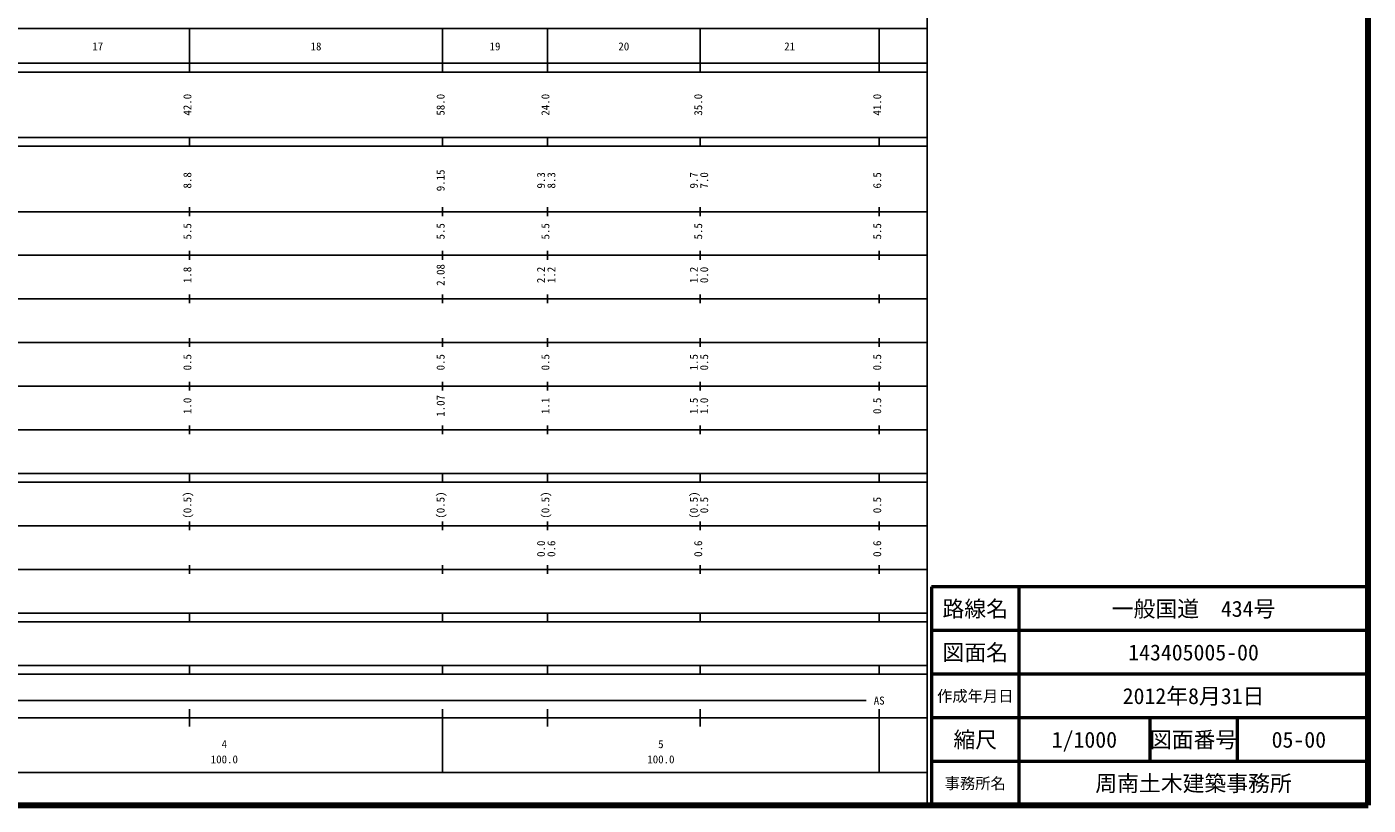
# Model space of a CAD drawing. Units: millimetres on the paper, enlarged 1000 times. Extents: x 40000 to 680000, y 20000 to 380000.
# Drawn here: x 372764 to 680000, y 20000 to 198357 of the extents above; entities that cross this region are included whole.
import ezdxf
from ezdxf.enums import TextEntityAlignment as Align

# ---------------------------------------------------------------- set-up
doc = ezdxf.new("R2010")
doc.units = ezdxf.units.MM
doc.header["$LTSCALE"] = 1000
for name, color, linetype, lineweight in [('M-TTL', 2, 'Continuous', 140), ('M-TTL-BAND', 7, 'Continuous', 25), ('M-TTL-FRAM', 2, 'Continuous', 50), ('M-TTL-LINE', 7, 'Continuous', 50)]:
    doc.layers.add(name, color=color, linetype=linetype, lineweight=lineweight)
doc.layers.add('M-TTL-TXT', color=7, linetype='Continuous')
doc.styles.add('ＭＳ ゴシック', font='')
doc.styles.get('ＭＳ ゴシック').set_extended_font_data('MS Gothic')

msp = doc.modelspace()

# ---------------------------------------------------------------- linework, layer by layer
at = {"layer": 'M-TTL'}
for p, q in [((680000, 20000), (680000, 380000)), ((40000, 20000), (680000, 20000))]:
    msp.add_line(p, q, dxfattribs=at)
at = {"layer": 'M-TTL-BAND'}
for p, q in [((579000, 20000), (579000, 370000)), ((68000, 198000), (579000, 198000)), ((410000, 188000), (410000, 198000)), ((468000, 188000), (468000, 198000)), ((492000, 188000), (492000, 198000)), ((527000, 188000), (527000, 198000)), ((568000, 188000), (568000, 198000)), ((40000, 190000), (579000, 190000)), ((40000, 188000), (579000, 188000)), ((40000, 173000), (579000, 173000)), ((410000, 171000), (410000, 173000)), ((468000, 171000), (468000, 173000)), ((492000, 171000), (492000, 173000)), ((527000, 171000), (527000, 173000)), ((568000, 171000), (568000, 173000)), ((40000, 171000), (579000, 171000)), ((410000, 155000), (410000, 157000)), ((468000, 155000), (468000, 157000)), ((492000, 155000), (492000, 157000)), ((527000, 155000), (527000, 157000)), ((568000, 155000), (568000, 157000)), ((40000, 156000), (579000, 156000)), ((46000, 146000), (579000, 146000)), ((410000, 145000), (410000, 147000)), ((468000, 145000), (468000, 147000)), ((492000, 145000), (492000, 147000)), ((527000, 145000), (527000, 147000)), ((568000, 145000), (568000, 147000)), ((52000, 136000), (579000, 136000)), ((410000, 135000), (410000, 137000)), ((468000, 135000), (468000, 137000)), ((492000, 135000), (492000, 137000)), ((527000, 135000), (527000, 137000)), ((568000, 135000), (568000, 137000)), ((46000, 126000), (579000, 126000)), ((410000, 125000), (410000, 127000)), ((468000, 125000), (468000, 127000)), ((492000, 125000), (492000, 127000)), ((527000, 125000), (527000, 127000)), ((568000, 125000), (568000, 127000)), ((410000, 115000), (410000, 117000)), ((468000, 115000), (468000, 117000)), ((492000, 115000), (492000, 117000)), ((527000, 115000), (527000, 117000)), ((568000, 115000), (568000, 117000)), ((52000, 116000), (579000, 116000)), ((46000, 106000), (579000, 106000)), ((410000, 105000), (410000, 107000)), ((468000, 105000), (468000, 107000)), ((492000, 105000), (492000, 107000)), ((527000, 105000), (527000, 107000)), ((568000, 105000), (568000, 107000)), ((40000, 96000), (579000, 96000)), ((410000, 94000), (410000, 96000)), ((468000, 94000), (468000, 96000)), ((492000, 94000), (492000, 96000)), ((527000, 94000), (527000, 96000)), ((568000, 94000), (568000, 96000)), ((40000, 94000), (579000, 94000)), ((49000, 84000), (579000, 84000)), ((410000, 83000), (410000, 85000)), ((468000, 83000), (468000, 85000)), ((492000, 83000), (492000, 85000)), ((527000, 83000), (527000, 85000)), ((568000, 83000), (568000, 85000)), ((40000, 74000), (579000, 74000)), ((410000, 73000), (410000, 75000)), ((468000, 73000), (468000, 75000)), ((492000, 73000), (492000, 75000)), ((527000, 73000), (527000, 75000)), ((568000, 73000), (568000, 75000)), ((40000, 64000), (579000, 64000)), ((40000, 62000), (579000, 62000)), ((410000, 62000), (410000, 64000)), ((468000, 62000), (468000, 64000)), ((492000, 62000), (492000, 64000)), ((527000, 62000), (527000, 64000)), ((568000, 62000), (568000, 64000)), ((40000, 52000), (579000, 52000)), ((40000, 50000), (579000, 50000)), ((410000, 50000), (410000, 52000)), ((468000, 50000), (468000, 52000)), ((492000, 50000), (492000, 52000)), ((527000, 50000), (527000, 52000)), ((568000, 50000), (568000, 52000)), ((71000, 44000), (565000, 44000)), ((40000, 40000), (579000, 40000)), ((410000, 38000), (410000, 42000)), ((468000, 27500), (468000, 42000)), ((492000, 38000), (492000, 42000)), ((527000, 38000), (527000, 42000)), ((568000, 27500), (568000, 42000)), ((68000, 27500), (579000, 27500))]:
    msp.add_line(p, q, dxfattribs=at)
at = {"layer": 'M-TTL-FRAM'}
for p, q in [((680000, 70000), (580000, 70000)), ((580000, 70000), (580000, 20000))]:
    msp.add_line(p, q, dxfattribs=at)
at = {"layer": 'M-TTL-LINE'}
for p, q in [((600000, 70000), (600000, 20000)), ((680000, 60000), (580000, 60000)), ((680000, 50000), (580000, 50000)), ((680000, 40000), (580000, 40000)), ((630000, 40000), (630000, 30000)), ((650000, 40000), (650000, 30000)), ((680000, 30000), (580000, 30000))]:
    msp.add_line(p, q, dxfattribs=at)

# ---------------------------------------------------------------- texts
at = {"layer": 'M-TTL-BAND', "style": 'ＭＳ ゴシック'}
for s, p in [('17', (389000, 192405)), ('18', (439000, 192405)), ('19', (480000, 192405)), ('20', (509500, 192405)), ('21', (547500, 192405)), ('AS', (568000, 42500)), ('4', (418000, 32523)), ('5', (518000, 32523)), ('100.0', (418000, 29033)), ('100.0', (518000, 29033))]:
    msp.add_text(s, height=1833, dxfattribs=at).set_placement(p, align=Align.BOTTOM_CENTER)
for s, p in [('42.0', (411000, 180500)), ('58.0', (469000, 180500)), ('24.0', (493000, 180500)), ('35.0', (528000, 180500)), ('41.0', (569000, 180500)), ('8.8', (411000, 163174)), ('9.15', (469000, 163174)), ('9.3', (492000, 163174)), ('8.3', (494370, 163174)), ('9.7', (527000, 163174)), ('7.0', (529370, 163174)), ('6.5', (569000, 163174)), ('5.5', (411000, 151500)), ('5.5', (469000, 151500)), ('5.5', (493000, 151500)), ('5.5', (528000, 151500)), ('5.5', (569000, 151500)), ('1.8', (411000, 141500)), ('2.08', (469000, 141500)), ('2.2', (492000, 141500)), ('1.2', (494370, 141500)), ('1.2', (527000, 141500)), ('0.0', (529370, 141500)), ('0.5', (411000, 121500)), ('0.5', (469000, 121500)), ('0.5', (493000, 121500)), ('1.5', (527000, 121500)), ('0.5', (529370, 121500)), ('0.5', (569000, 121500)), ('1.07', (469000, 111500)), ('1.0', (411000, 111500)), ('1.1', (493000, 111500)), ('1.5', (527000, 111500)), ('1.0', (529370, 111500)), ('0.5', (569000, 111500)), ('(0.5)', (411000, 88764)), ('(0.5)', (469000, 88764)), ('(0.5)', (493000, 88764)), ('(0.5)', (527000, 88764)), ('0.5', (529370, 88764)), ('0.5', (569000, 88764)), ('0.0', (492000, 78764)), ('0.6', (494370, 78764)), ('0.6', (528000, 78764)), ('0.6', (569000, 78764))]:
    msp.add_text(s, height=1833, rotation=90, dxfattribs=at).set_placement(p, align=Align.BOTTOM_CENTER)
at = {"layer": 'M-TTL-TXT', "style": 'ＭＳ ゴシック'}
for s, height, p in [('路線名', 3666, (590000, 65000)), ('路線名', 3666, (590000, 65000)), ('一般国道\u3000434号', 3666, (640000, 65000)), ('図面名', 3666, (590000, 55000)), ('図面名', 3666, (590000, 55000)), ('143405005-00', 3666, (640000, 55000)), ('作成年月日', 2566, (590000, 45000)), ('作成年月日', 2566, (590000, 45000)), ('2012年8月31日', 3666, (640000, 45000)), ('縮尺', 3666, (590000, 35000)), ('縮尺', 3666, (590000, 35000)), ('1/1000', 3666, (615000, 35000)), ('図面番号', 3666, (640000, 35000)), ('図面番号', 3666, (640000, 35000)), ('05-00', 3666, (664125, 35000)), ('事務所名', 2566, (590000, 25000)), ('事務所名', 2566, (590000, 25000)), ('周南土木建築事務所', 3666, (640000, 25000))]:
    msp.add_text(s, height=height, dxfattribs=at).set_placement(p, align=Align.MIDDLE_CENTER)

doc.saveas('drawing.dxf')
